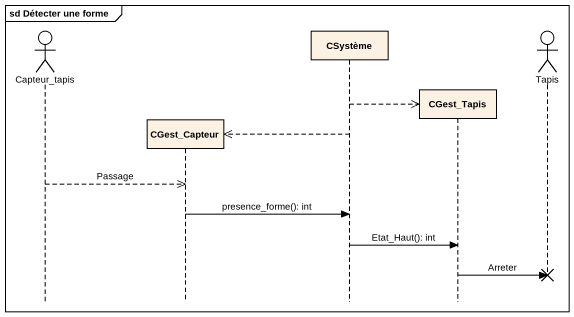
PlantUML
@startuml
mainframe sd Détecter une forme
hide footbox
actor Capteur_tapis
participant CGest_Capteur
participant CSystème
participant CGest_Tapis
actor Tapis

CSystème -->> CGest_Tapis **
CSystème -->> CGest_Capteur **
Capteur_tapis -->> CGest_Capteur : Passage
CGest_Capteur -> CSystème : presence_forme(): int
CSystème -> CGest_Tapis : Etat_Haut(): int
CGest_Tapis -> Tapis !! : Arreter
@enduml
